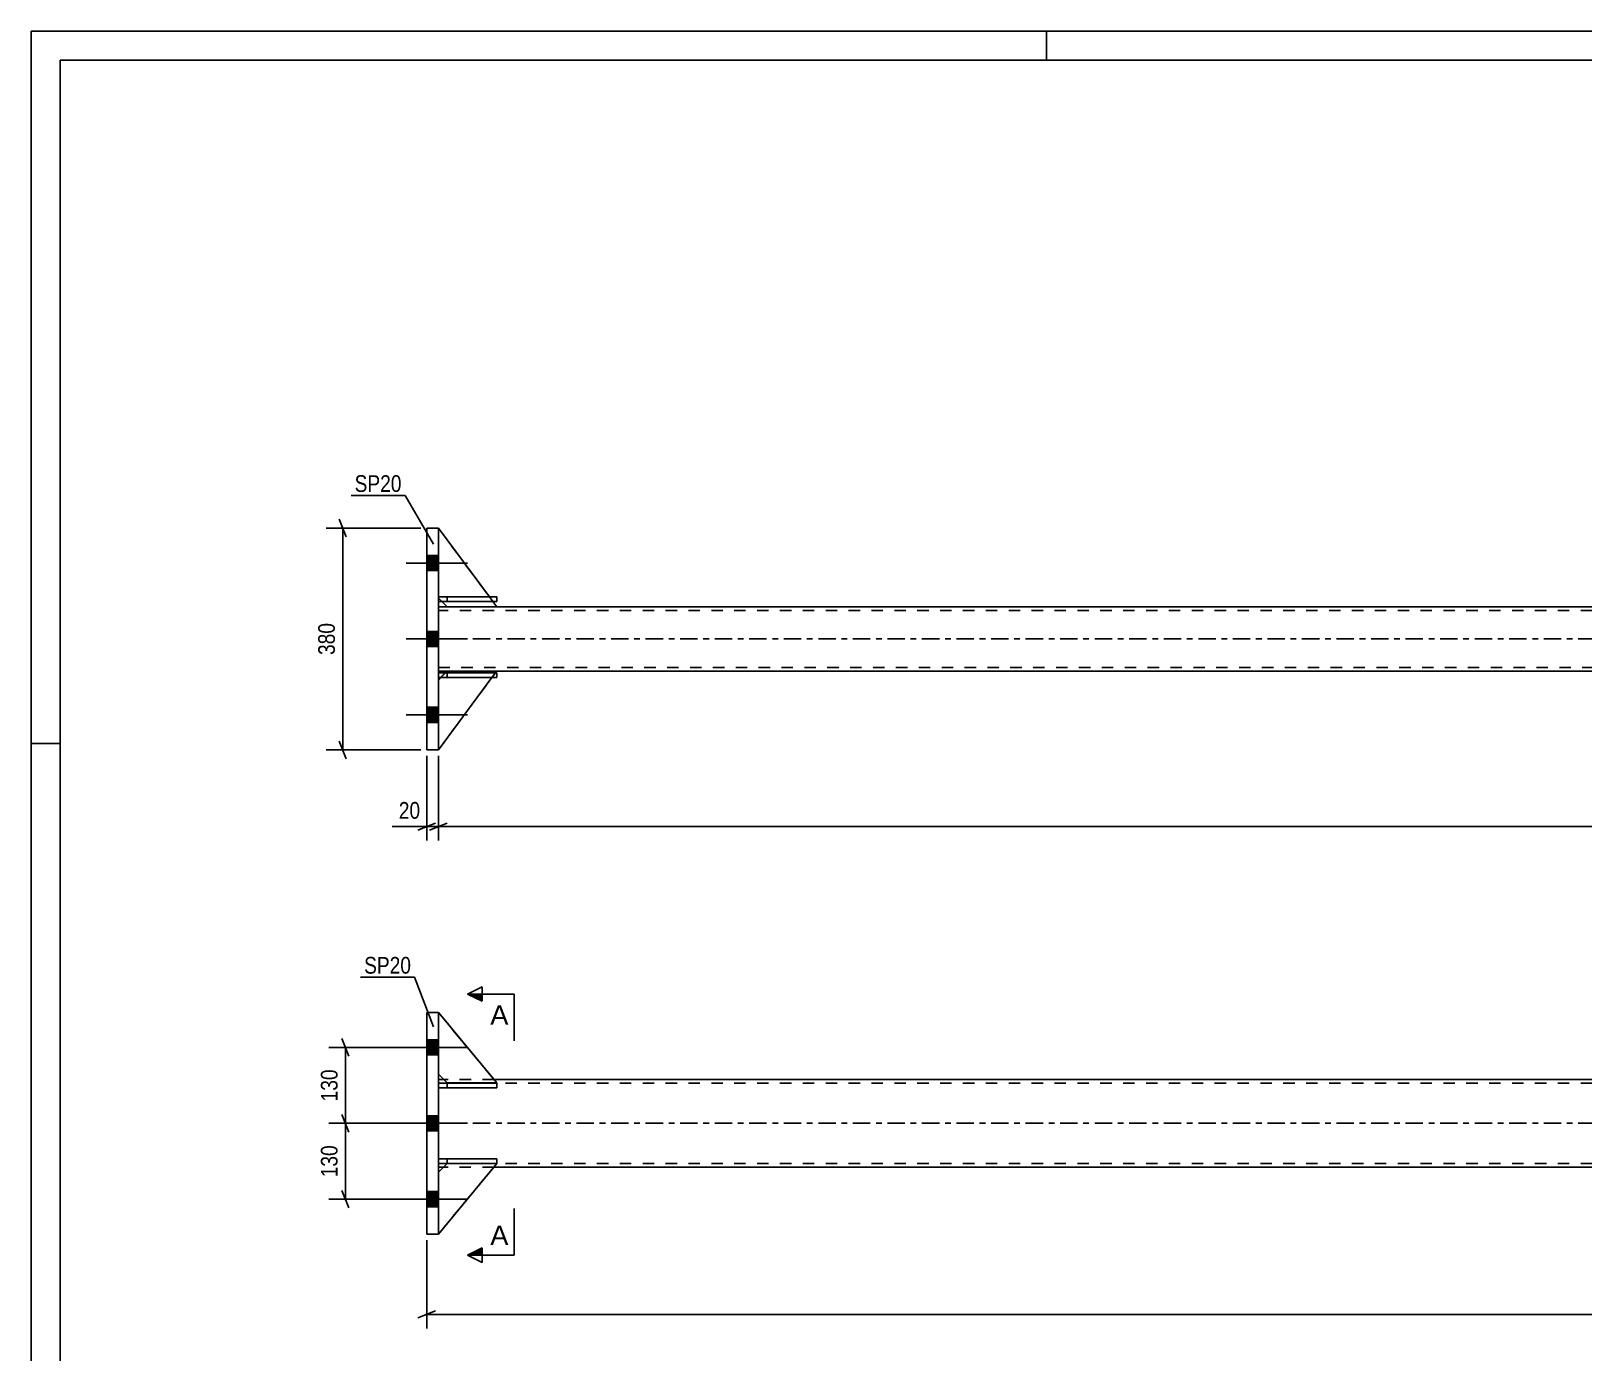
# Model space of a CAD drawing. Header units: millimetres. Extents: x 0 to 594, y 0 to 420.
# Drawn here: x 0 to 266.1, y 193.6 to 420 of the extents above; entities that cross this region are included whole.
import ezdxf

# ---------------------------------------------------------------- set-up
doc = ezdxf.new("R2010")
doc.units = ezdxf.units.MM
doc.linetypes.add('DXK_LINE_DOT2', pattern=[3.9198, 1.9599, -1.9599])
doc.linetypes.add('DXK_LINE_DOT3', pattern=[5.9187, 2.979, -0.9799, 0.9799, -0.9799])
doc.styles.add('Arial', font='ARIAL.TTF', dxfattribs={"height": 0.2})
doc.styles.add('Arial Narrow', font='ARIALN.TTF', dxfattribs={"height": 0.2})

# ---------------------------------------------------------------- blocks, each defined once
blk = doc.blocks.new('Unknown-580568482-1163')
at = {"color": 5, "linetype": 'Continuous'}
for p, q in [((594, 420), (0, 420)), ((0, 420), (0, 0)), ((174, 415), (174, 420)), ((589, 415), (5, 415)), ((5, 415), (5, 5)), ((5, 298), (0, 298))]:
    blk.add_line(p, q, dxfattribs=at)
blk = doc.blocks.new('Part-580568482-1848 - 1836')
at = {"color": 2, "linetype": 'Continuous'}
for p, q in [((69.79, 239.86), (79.79, 239.86)), ((69.79, 239.86), (69.79, 239.86)), ((69.79, 239.86), (69.79, 239.06)), ((79.79, 239.06), (79.79, 239.86)), ((79.79, 239.06), (69.79, 239.06)), ((69.79, 239.06), (69.79, 239.06))]:
    blk.add_line(p, q, dxfattribs=at)
at = {"color": 7, "linetype": 'DXK_LINE_DOT2'}
for p, q in [((69.79, 239.06), (69.79, 239.86)), ((71.29, 239.86), (69.79, 239.86)), ((79.79, 239.86), (71.29, 239.86)), ((71.29, 239.86), (71.29, 239.06)), ((71.29, 239.06), (69.79, 239.06)), ((71.29, 239.06), (79.79, 239.06))]:
    blk.add_line(p, q, dxfattribs=at)
blk = doc.blocks.new('Part-580568482-1904 - 1836')
at = {"color": 2, "linetype": 'Continuous'}
for p, q in [((79.79, 239.87), (69.79, 251.96)), ((71.29, 239.87), (69.79, 241.37)), ((71.29, 239.87), (71.29, 239.87)), ((71.29, 239.87), (79.79, 239.87)), ((79.79, 239.87), (79.79, 239.87))]:
    blk.add_line(p, q, dxfattribs=at)
at = {"color": 7, "linetype": 'DXK_LINE_DOT2'}
for p, q in [((69.79, 241.37), (69.79, 251.96)), ((69.79, 251.96), (79.79, 239.87)), ((71.29, 239.87), (69.79, 241.37)), ((79.79, 239.87), (71.29, 239.87))]:
    blk.add_line(p, q, dxfattribs=at)
blk = doc.blocks.new('Bolt-580568482-1841 - 1836')
at = {"linetype": 'Continuous'}
for points in [[(67.79, 247.26), (67.79, 244.66), (69.79, 244.66), (69.79, 247.26)], [(67.79, 247.26), (67.79, 244.66), (69.79, 244.66), (69.79, 247.26)], [(67.79, 247.26), (67.79, 244.66), (69.79, 244.66), (69.79, 247.26)], [(67.79, 234.26), (67.79, 231.66), (69.79, 231.66), (69.79, 234.26)], [(67.79, 234.26), (67.79, 231.66), (69.79, 231.66), (69.79, 234.26)], [(67.79, 221.26), (67.79, 218.66), (69.79, 218.66), (69.79, 221.26)], [(67.79, 221.26), (67.79, 218.66), (69.79, 218.66), (69.79, 221.26)], [(67.79, 221.26), (67.79, 218.66), (69.79, 218.66), (69.79, 221.26)]]:
    blk.add_hatch(color=1, dxfattribs=at).paths.add_polyline_path(points)
at = {"color": 1, "linetype": 'Continuous'}
for p, q in [((64.29, 245.96), (74.79, 245.96)), ((64.29, 245.96), (74.79, 245.96)), ((64.29, 245.96), (74.79, 245.96)), ((67.79, 247.26), (69.79, 247.26)), ((67.79, 247.26), (69.79, 247.26)), ((67.79, 247.26), (69.79, 247.26)), ((67.79, 244.66), (69.79, 244.66)), ((67.79, 244.66), (69.79, 244.66)), ((67.79, 244.66), (69.79, 244.66)), ((67.79, 234.26), (69.79, 234.26)), ((67.79, 234.26), (69.79, 234.26)), ((64.29, 232.96), (74.79, 232.96)), ((64.29, 232.96), (74.79, 232.96)), ((67.79, 231.66), (69.79, 231.66)), ((67.79, 231.66), (69.79, 231.66)), ((67.79, 221.26), (69.79, 221.26)), ((67.79, 221.26), (69.79, 221.26)), ((67.79, 221.26), (69.79, 221.26)), ((64.29, 219.96), (74.79, 219.96)), ((64.29, 219.96), (74.79, 219.96)), ((64.29, 219.96), (74.79, 219.96)), ((67.79, 218.66), (69.79, 218.66)), ((67.79, 218.66), (69.79, 218.66)), ((67.79, 218.66), (69.79, 218.66))]:
    blk.add_line(p, q, dxfattribs=at)
blk = doc.blocks.new('Part-580568482-1853 - 1836')
at = {"color": 2, "linetype": 'Continuous'}
for p, q in [((67.79, 213.96), (67.79, 251.96)), ((67.79, 251.96), (69.79, 251.96)), ((69.79, 251.96), (69.79, 213.96)), ((69.79, 213.96), (67.79, 213.96))]:
    blk.add_line(p, q, dxfattribs=at)
blk = doc.blocks.new('Part-580568482-1871 - 1836')
at = {"color": 7, "linetype": 'DXK_LINE_DOT2'}
for p, q in [((69.79, 241.37), (69.79, 251.96)), ((69.79, 251.96), (79.79, 239.87)), ((79.79, 239.87), (69.79, 251.96)), ((71.29, 239.87), (69.79, 241.37)), ((69.79, 241.37), (71.29, 239.87)), ((79.79, 239.87), (71.29, 239.87)), ((71.29, 239.87), (71.29, 239.87)), ((71.29, 239.87), (79.79, 239.87)), ((79.79, 239.87), (79.79, 239.87))]:
    blk.add_line(p, q, dxfattribs=at)
blk = doc.blocks.new('Part-580568482-1874 - 1836')
at = {"color": 2, "linetype": 'Continuous'}
for p, q in [((69.79, 213.96), (79.79, 226.07)), ((69.79, 224.57), (71.28, 226.06)), ((79.79, 226.07), (78.96, 226.07)), ((79.79, 226.07), (79.79, 226.07)), ((69.79, 213.96), (69.79, 213.96)), ((69.79, 213.96), (69.79, 213.96))]:
    blk.add_line(p, q, dxfattribs=at)
at = {"color": 7, "linetype": 'DXK_LINE_DOT2'}
for p, q in [((69.79, 224.57), (71.29, 226.07)), ((69.79, 213.96), (79.79, 226.07)), ((69.79, 213.96), (69.79, 224.57)), ((71.28, 226.06), (71.29, 226.07)), ((78.96, 226.07), (71.29, 226.07)), ((71.29, 226.07), (71.29, 226.07)), ((71.29, 226.07), (79.79, 226.07))]:
    blk.add_line(p, q, dxfattribs=at)
blk = doc.blocks.new('Part-580568482-1877 - 1836')
at = {"color": 7, "linetype": 'DXK_LINE_DOT2'}
for p, q in [((71.29, 226.07), (69.79, 224.57)), ((69.79, 213.96), (79.79, 226.07)), ((69.79, 224.57), (71.29, 226.07)), ((79.79, 226.07), (69.79, 213.96)), ((69.79, 224.57), (69.79, 213.96)), ((79.79, 226.07), (71.29, 226.07)), ((71.29, 226.07), (71.29, 226.07)), ((71.29, 226.07), (79.79, 226.07)), ((79.79, 226.07), (79.79, 226.07))]:
    blk.add_line(p, q, dxfattribs=at)
blk = doc.blocks.new('Part-580568482-1880 - 1836')
at = {"color": 2, "linetype": 'Continuous'}
for p, q in [((69.79, 226.86), (79.79, 226.86)), ((69.79, 226.86), (69.79, 226.86)), ((69.79, 226.86), (69.79, 226.06)), ((79.79, 226.06), (79.79, 226.86)), ((78.96, 226.06), (69.79, 226.06)), ((69.79, 226.06), (69.79, 226.06)), ((79.79, 226.06), (79.78, 226.06))]:
    blk.add_line(p, q, dxfattribs=at)
at = {"color": 7, "linetype": 'DXK_LINE_DOT2'}
for p, q in [((69.79, 226.06), (69.79, 226.86)), ((71.29, 226.86), (69.79, 226.86)), ((79.79, 226.86), (71.29, 226.86)), ((71.29, 226.86), (71.29, 226.06)), ((71.29, 226.06), (69.79, 226.06)), ((79.78, 226.06), (71.29, 226.06)), ((79.78, 226.06), (78.96, 226.06)), ((79.79, 226.06), (79.79, 226.06))]:
    blk.add_line(p, q, dxfattribs=at)
blk = doc.blocks.new('Part-580568482-1883 - 1836')
at = {"color": 7, "linetype": 'DXK_LINE_DOT2'}
for p, q in [((69.79, 239.86), (69.79, 239.06)), ((71.29, 239.86), (69.79, 239.86)), ((79.79, 239.86), (69.79, 239.86)), ((71.29, 239.06), (71.29, 239.86)), ((71.29, 239.86), (79.79, 239.86)), ((79.79, 239.06), (79.79, 239.86)), ((69.79, 239.06), (79.79, 239.06)), ((79.79, 239.06), (69.79, 239.06))]:
    blk.add_line(p, q, dxfattribs=at)
blk = doc.blocks.new('Part-580568482-1886 - 1836')
at = {"color": 7, "linetype": 'DXK_LINE_DOT2'}
for p, q in [((69.79, 226.06), (69.79, 226.86)), ((71.29, 226.86), (69.79, 226.86)), ((79.79, 226.86), (69.79, 226.86)), ((71.29, 226.06), (71.29, 226.86)), ((71.29, 226.86), (79.79, 226.86)), ((79.79, 226.06), (79.79, 226.86)), ((69.79, 226.06), (79.79, 226.06)), ((79.79, 226.06), (69.79, 226.06))]:
    blk.add_line(p, q, dxfattribs=at)
blk = doc.blocks.new('Part-580568482-1891 - 1836')
at = {"color": 2, "linetype": 'Continuous'}
for p, q in [((70.7, 240.46), (69.79, 240.46)), ((290.99, 240.46), (79.3, 240.46)), ((70.68, 225.46), (69.79, 225.46)), ((290.99, 225.46), (79.29, 225.46))]:
    blk.add_line(p, q, dxfattribs=at)
at = {"color": 7, "linetype": 'DXK_LINE_DOT2'}
for p, q in [((69.79, 225.46), (69.79, 240.46)), ((290.99, 239.86), (69.79, 239.86)), ((79.3, 240.46), (70.7, 240.46)), ((290.99, 226.06), (69.79, 226.06)), ((79.29, 225.46), (70.68, 225.46))]:
    blk.add_line(p, q, dxfattribs=at)
at = {"color": 7, "linetype": 'DXK_LINE_DOT3'}
blk.add_line((69.79, 232.96), (290.99, 232.96), dxfattribs=at)
blk = doc.blocks.new('Part-580568482-2050 - 2023')
at = {"color": 2, "linetype": 'Continuous'}
for p, q in [((67.79, 334.9), (69.79, 334.9)), ((67.79, 296.9), (67.79, 334.9)), ((69.79, 334.9), (69.79, 296.9)), ((69.79, 296.9), (67.79, 296.9))]:
    blk.add_line(p, q, dxfattribs=at)
blk = doc.blocks.new('Part-580568482-2029 - 2023')
at = {"color": 2, "linetype": 'Continuous'}
for p, q in [((69.79, 323.09), (69.79, 323.09)), ((69.79, 323.09), (79.79, 323.09)), ((69.79, 323.09), (69.79, 322.29)), ((69.79, 322.29), (79.79, 322.29)), ((79.79, 323.09), (79.79, 322.29))]:
    blk.add_line(p, q, dxfattribs=at)
at = {"color": 7, "linetype": 'DXK_LINE_DOT2'}
for p, q in [((71.29, 323.09), (69.79, 323.09)), ((69.79, 323.09), (69.79, 323.09)), ((69.79, 322.29), (71.29, 322.29)), ((69.79, 322.29), (69.79, 322.29)), ((79.79, 323.09), (71.29, 323.09)), ((71.29, 323.09), (71.29, 322.29)), ((71.29, 322.29), (79.79, 322.29))]:
    blk.add_line(p, q, dxfattribs=at)
blk = doc.blocks.new('Part-580568482-2030 - 2023')
at = {"color": 7, "linetype": 'DXK_LINE_DOT2'}
for p, q in [((69.79, 309.29), (69.79, 310.09)), ((69.79, 310.09), (71.29, 310.09)), ((79.56, 310.09), (69.79, 310.09)), ((71.29, 309.29), (69.79, 309.29)), ((69.79, 309.29), (69.79, 309.29)), ((69.79, 309.29), (79.79, 309.29)), ((71.29, 309.29), (71.29, 310.09)), ((71.29, 310.09), (79.79, 310.09)), ((79.79, 309.29), (71.29, 309.29)), ((79.79, 309.29), (79.79, 310.09))]:
    blk.add_line(p, q, dxfattribs=at)
blk = doc.blocks.new('Part-580568482-2031 - 2023')
at = {"color": 7, "linetype": 'DXK_LINE_DOT2'}
for p, q in [((69.79, 322.29), (69.79, 323.09)), ((69.79, 323.09), (71.29, 323.09)), ((69.79, 323.09), (79.79, 323.09)), ((71.29, 322.29), (69.79, 322.29)), ((69.79, 322.29), (69.79, 322.29)), ((69.79, 322.29), (79.79, 322.29)), ((71.29, 322.29), (71.29, 323.09)), ((71.29, 323.09), (79.79, 323.09)), ((79.79, 322.29), (71.29, 322.29)), ((79.79, 322.29), (79.79, 323.09))]:
    blk.add_line(p, q, dxfattribs=at)
blk = doc.blocks.new('Part-580568482-2032 - 2023')
at = {"color": 7, "linetype": 'DXK_LINE_DOT2'}
for p, q in [((69.79, 296.9), (79.79, 310.4)), ((71.29, 310.4), (69.79, 308.9)), ((71.29, 310.4), (69.79, 308.9)), ((69.79, 308.9), (69.79, 308.9)), ((69.79, 308.9), (69.79, 296.9)), ((79.79, 310.4), (71.29, 310.4)), ((71.29, 310.4), (71.29, 310.4)), ((79.79, 310.4), (71.29, 310.4))]:
    blk.add_line(p, q, dxfattribs=at)
blk = doc.blocks.new('Part-580568482-2033 - 2023')
at = {"color": 2, "linetype": 'Continuous'}
for p, q in [((69.79, 334.9), (78.54, 323.09)), ((70.41, 322.29), (71.29, 321.4)), ((79.79, 321.4), (79.14, 322.29)), ((79.79, 321.4), (71.29, 321.4))]:
    blk.add_line(p, q, dxfattribs=at)
at = {"color": 7, "linetype": 'DXK_LINE_DOT2'}
for p, q in [((69.79, 334.9), (69.79, 334.9)), ((69.79, 322.9), (69.79, 334.9)), ((69.79, 334.9), (69.79, 334.9)), ((70.41, 322.29), (69.79, 322.9)), ((78.54, 323.09), (79.14, 322.29))]:
    blk.add_line(p, q, dxfattribs=at)
blk = doc.blocks.new('Part-580568482-2034 - 2023')
at = {"color": 7, "linetype": 'DXK_LINE_DOT2'}
for p, q in [((69.79, 334.9), (79.79, 321.4)), ((69.79, 322.9), (69.79, 334.9)), ((71.29, 321.4), (69.79, 322.9)), ((79.79, 321.4), (71.29, 321.4))]:
    blk.add_line(p, q, dxfattribs=at)
blk = doc.blocks.new('Part-580568482-2039 - 2023')
at = {"color": 2, "linetype": 'Continuous'}
for p, q in [((71.29, 321.4), (69.79, 321.4)), ((290.99, 321.4), (79.79, 321.4)), ((71.29, 310.4), (69.79, 310.4)), ((290.99, 310.4), (79.79, 310.4))]:
    blk.add_line(p, q, dxfattribs=at)
at = {"color": 7, "linetype": 'DXK_LINE_DOT2'}
for p, q in [((69.79, 310.4), (69.79, 321.4)), ((290.99, 320.8), (69.79, 320.8)), ((79.79, 321.4), (71.29, 321.4)), ((69.79, 311), (290.99, 311)), ((79.79, 310.4), (71.29, 310.4))]:
    blk.add_line(p, q, dxfattribs=at)
at = {"color": 7, "linetype": 'DXK_LINE_DOT3'}
blk.add_line((69.79, 315.9), (290.99, 315.9), dxfattribs=at)
blk = doc.blocks.new('Part-580568482-2051 - 2023')
at = {"color": 7, "linetype": 'DXK_LINE_DOT2'}
for p, q in [((71.29, 310.4), (69.79, 308.9)), ((69.79, 308.9), (69.79, 308.9)), ((69.79, 296.9), (69.79, 308.9)), ((70.17, 309.29), (70.97, 310.09)), ((71.29, 310.4), (79.79, 310.4)), ((78.96, 309.29), (79.56, 310.09)), ((69.79, 296.9), (69.79, 296.9)), ((69.79, 296.9), (69.79, 296.9))]:
    blk.add_line(p, q, dxfattribs=at)
at = {"color": 2, "linetype": 'Continuous'}
for p, q in [((69.79, 308.9), (70.17, 309.29)), ((69.79, 296.9), (78.96, 309.29)), ((70.97, 310.09), (71.29, 310.4)), ((71.29, 310.4), (79.79, 310.4)), ((71.29, 310.4), (71.29, 310.4)), ((79.79, 310.4), (79.56, 310.09))]:
    blk.add_line(p, q, dxfattribs=at)
blk = doc.blocks.new('Bolt-580568482-2054 - 2023')
at = {"linetype": 'Continuous'}
for points in [[(69.79, 327.6), (69.79, 330.2), (67.79, 330.2), (67.79, 327.6)], [(69.79, 327.6), (69.79, 330.2), (67.79, 330.2), (67.79, 327.6)], [(69.79, 327.6), (69.79, 330.2), (67.79, 330.2), (67.79, 327.6)], [(69.79, 314.6), (69.79, 317.2), (67.79, 317.2), (67.79, 314.6)], [(69.79, 314.6), (69.79, 317.2), (67.79, 317.2), (67.79, 314.6)], [(69.79, 301.6), (69.79, 304.2), (67.79, 304.2), (67.79, 301.6)], [(69.79, 301.6), (69.79, 304.2), (67.79, 304.2), (67.79, 301.6)], [(69.79, 301.6), (69.79, 304.2), (67.79, 304.2), (67.79, 301.6)]]:
    blk.add_hatch(color=1, dxfattribs=at).paths.add_polyline_path(points)
at = {"color": 1, "linetype": 'Continuous'}
for p, q in [((67.79, 330.2), (69.79, 330.2)), ((67.79, 330.2), (69.79, 330.2)), ((67.79, 330.2), (69.79, 330.2)), ((64.29, 328.9), (74.79, 328.9)), ((64.29, 328.9), (74.79, 328.9)), ((64.29, 328.9), (74.79, 328.9)), ((67.79, 327.6), (69.79, 327.6)), ((67.79, 327.6), (69.79, 327.6)), ((67.79, 327.6), (69.79, 327.6)), ((67.79, 317.2), (69.79, 317.2)), ((67.79, 317.2), (69.79, 317.2)), ((64.29, 315.9), (74.79, 315.9)), ((64.29, 315.9), (74.79, 315.9)), ((67.79, 314.6), (69.79, 314.6)), ((67.79, 314.6), (69.79, 314.6)), ((67.79, 304.2), (69.79, 304.2)), ((67.79, 304.2), (69.79, 304.2)), ((67.79, 304.2), (69.79, 304.2)), ((64.29, 302.9), (74.79, 302.9)), ((64.29, 302.9), (74.79, 302.9)), ((64.29, 302.9), (74.79, 302.9)), ((67.79, 301.6), (69.79, 301.6)), ((67.79, 301.6), (69.79, 301.6)), ((67.79, 301.6), (69.79, 301.6))]:
    blk.add_line(p, q, dxfattribs=at)
blk = doc.blocks.new('Part-580568482-2063 - 2023')
at = {"color": 2, "linetype": 'Continuous'}
for p, q in [((69.79, 310.09), (69.79, 310.09)), ((69.79, 310.09), (79.79, 310.09)), ((69.79, 309.29), (69.79, 310.09)), ((69.79, 309.29), (79.79, 309.29)), ((79.79, 310.09), (79.79, 309.29))]:
    blk.add_line(p, q, dxfattribs=at)
at = {"color": 7, "linetype": 'DXK_LINE_DOT2'}
for p, q in [((71.29, 310.09), (69.79, 310.09)), ((69.79, 310.09), (69.79, 310.09)), ((69.79, 309.29), (69.79, 309.29)), ((69.79, 309.29), (71.29, 309.29)), ((69.79, 309.29), (69.79, 309.29)), ((79.79, 310.09), (71.29, 310.09)), ((71.29, 310.09), (71.29, 309.29)), ((71.29, 309.29), (79.79, 309.29))]:
    blk.add_line(p, q, dxfattribs=at)
blk = doc.blocks.new('StraightDimension-580568482-1940 - 1836')
at = {"color": 7, "linetype": 'Continuous'}
for p, q in [((54.47, 231.46), (53.27, 234.46)), ((66.79, 232.96), (51.02, 232.96)), ((53.87, 219.96), (53.87, 232.96)), ((53.27, 221.46), (54.47, 218.46)), ((66.79, 219.96), (51.02, 219.96))]:
    blk.add_line(p, q, dxfattribs=at)
at = {"color": 0}
blk.add_wipeout([(53.12, 229.8), (48.92, 229.8), (48.92, 223.12), (53.12, 223.12)], dxfattribs=at)
at = {"color": 3, "style": 'Arial Narrow'}
blk.add_text('130', height=2.863, rotation=90.0002, dxfattribs=at).set_placement((52.52, 223.72))
blk = doc.blocks.new('StraightDimension-580568482-1953 - 1836')
at = {"color": 7, "linetype": 'Continuous'}
for p, q in [((54.47, 244.46), (53.27, 247.46)), ((66.79, 245.96), (51.02, 245.96)), ((53.87, 232.96), (53.87, 245.96)), ((53.27, 234.46), (54.47, 231.46)), ((66.79, 232.96), (51.02, 232.96))]:
    blk.add_line(p, q, dxfattribs=at)
at = {"color": 0}
blk.add_wipeout([(53.12, 242.8), (48.92, 242.8), (48.92, 236.12), (53.12, 236.12)], dxfattribs=at)
at = {"color": 3, "style": 'Arial Narrow'}
blk.add_text('130', height=2.863, rotation=90.0002, dxfattribs=at).set_placement((52.52, 236.72))
blk = doc.blocks.new('StraightDimension-580568482-1967 - 1836')
at = {"color": 7, "linetype": 'Continuous'}
for p, q in [((67.79, 212.96), (67.79, 197.84)), ((69.29, 200.84), (66.29, 199.64)), ((67.79, 200.24), (514.29, 200.24))]:
    blk.add_line(p, q, dxfattribs=at)
blk = doc.blocks.new('StraightDimension-580568482-2066 - 2023')
at = {"color": 7, "linetype": 'Continuous'}
for p, q in [((54.01, 333.4), (52.81, 336.4)), ((66.79, 334.9), (50.56, 334.9)), ((53.41, 296.9), (53.41, 334.9)), ((52.81, 298.4), (54.01, 295.4)), ((66.79, 296.9), (50.56, 296.9))]:
    blk.add_line(p, q, dxfattribs=at)
at = {"color": 0}
blk.add_wipeout([(52.66, 319.25), (48.46, 319.25), (48.46, 312.56), (52.66, 312.56)], dxfattribs=at)
at = {"color": 3, "style": 'Arial Narrow'}
blk.add_text('380', height=2.863, rotation=90.0002, dxfattribs=at).set_placement((52.06, 313.16))
blk = doc.blocks.new('StraightDimension-580568482-2077 - 2023')
at = {"color": 7, "linetype": 'Continuous'}
for p, q in [((67.79, 295.9), (67.79, 281.37)), ((69.79, 295.9), (69.79, 281.37)), ((66.29, 283.17), (69.29, 284.37)), ((67.79, 283.77), (69.79, 283.77)), ((71.29, 284.37), (68.29, 283.17))]:
    blk.add_line(p, q, dxfattribs=at)
at = {"color": 0}
blk.add_wipeout([(67.27, 284.52), (67.27, 288.72), (62.41, 288.72), (62.41, 284.52)], dxfattribs=at)
at = {"color": 7, "linetype": 'Continuous'}
blk.add_line((67.79, 283.77), (61.88, 283.77), dxfattribs=at)
blk.add_line((67.79, 283.77), (61.88, 283.77), dxfattribs=at)
at = {"color": 3, "style": 'Arial Narrow'}
blk.add_text('20', height=2.863, dxfattribs=at).set_placement((63.01, 285.12))
blk = doc.blocks.new('StraightDimension-580568482-2093 - 2023')
at = {"color": 7, "linetype": 'Continuous'}
for p, q in [((69.79, 295.9), (69.79, 281.37)), ((71.29, 284.37), (68.29, 283.17)), ((69.79, 283.77), (512.29, 283.77))]:
    blk.add_line(p, q, dxfattribs=at)
blk = doc.blocks.new('Mark-580568482-1849 - 1836')
at = {"color": 0}
blk.add_wipeout([(65.11, 258.59), (65.11, 261.59), (57.07, 261.59), (57.07, 258.59)], dxfattribs=at)
blk.add_wipeout([(65.11, 258.59), (65.11, 261.59), (57.07, 261.59), (57.07, 258.59)], dxfattribs=at)
at = {"color": 30, "linetype": 'Continuous'}
for p in [(56.47, 257.99), (68.93, 249.51)]:
    blk.add_line(p, (65.71, 257.99), dxfattribs=at)
at = {"color": 3, "style": 'Arial Narrow'}
blk.add_text('SP20', height=2.863, dxfattribs=at).set_placement((57.07, 258.59))
blk = doc.blocks.new('SectionMark-580568482-1998 - 1836')
at = {"linetype": 'Continuous'}
for points in [[(77.29, 255.1), (77.29, 253.85), (74.79, 255.1)], [(77.29, 211.61), (77.29, 210.36), (74.79, 210.36)]]:
    blk.add_hatch(color=6, dxfattribs=at).paths.add_polyline_path(points)
at = {"color": 6, "linetype": 'Continuous'}
for p, q in [((74.79, 255.1), (77.29, 256.35)), ((77.29, 253.85), (77.29, 256.35)), ((82.79, 255.1), (74.79, 255.1)), ((74.79, 255.1), (77.29, 253.85)), ((74.79, 210.36), (77.29, 211.61)), ((82.79, 210.36), (74.79, 210.36)), ((77.29, 209.11), (74.79, 210.36)), ((77.29, 211.61), (77.29, 209.11))]:
    blk.add_line(p, q, dxfattribs=at)
at = {"color": 0, "linetype": 'Continuous'}
for points in [[(81.79, 249.85), (81.79, 253.35), (78.68, 253.35), (78.68, 249.85)], [(81.79, 212.11), (81.79, 215.61), (78.68, 215.61), (78.68, 212.11)]]:
    blk.add_wipeout(points, dxfattribs=at)
at = {"color": 6, "linetype": 'Continuous'}
for p, q in [((82.79, 255.1), (82.79, 247.1)), ((82.79, 210.36), (82.79, 218.36))]:
    blk.add_line(p, q, dxfattribs=at)
at = {"color": 3, "linetype": 'Continuous', "style": 'Arial'}
for p in [(78.68, 249.85), (78.68, 212.11)]:
    blk.add_text('A', height=3.34, dxfattribs=at).set_placement(p)
blk = doc.blocks.new('Mark-580568482-2046 - 2023')
at = {"color": 0}
blk.add_wipeout([(63.48, 341.08), (63.48, 344.08), (55.44, 344.08), (55.44, 341.08)], dxfattribs=at)
blk.add_wipeout([(63.48, 341.08), (63.48, 344.08), (55.44, 344.08), (55.44, 341.08)], dxfattribs=at)
at = {"color": 30, "linetype": 'Continuous'}
for p in [(54.84, 340.48), (68.93, 332.12)]:
    blk.add_line(p, (64.08, 340.48), dxfattribs=at)
at = {"color": 3, "style": 'Arial Narrow'}
blk.add_text('SP20', height=2.863, dxfattribs=at).set_placement((55.44, 341.08))

msp = doc.modelspace()

# ---------------------------------------------------------------- block references
for name in ['Unknown-580568482-1163', 'Part-580568482-2050 - 2023', 'Part-580568482-2033 - 2023', 'Part-580568482-2034 - 2023', 'Bolt-580568482-2054 - 2023', 'Part-580568482-2029 - 2023', 'Part-580568482-2031 - 2023', 'Part-580568482-2039 - 2023', 'Part-580568482-2032 - 2023', 'Part-580568482-2051 - 2023', 'Part-580568482-2030 - 2023', 'Part-580568482-2063 - 2023', 'Part-580568482-1853 - 1836', 'Part-580568482-1904 - 1836', 'Part-580568482-1871 - 1836', 'Bolt-580568482-1841 - 1836', 'Part-580568482-1891 - 1836', 'Part-580568482-1848 - 1836', 'Part-580568482-1883 - 1836', 'Part-580568482-1880 - 1836', 'Part-580568482-1886 - 1836', 'Part-580568482-1874 - 1836', 'Part-580568482-1877 - 1836']:
    msp.add_blockref(name, (0, 0))

# ---------------------------------------------------------------- next in the draw order: block references
for name in ['StraightDimension-580568482-2066 - 2023', 'Mark-580568482-1849 - 1836', 'StraightDimension-580568482-1940 - 1836', 'StraightDimension-580568482-1967 - 1836']:
    msp.add_blockref(name, (0, 0))

# ---------------------------------------------------------------- next in the draw order: block references
for name in ['Mark-580568482-2046 - 2023', 'StraightDimension-580568482-2077 - 2023', 'SectionMark-580568482-1998 - 1836', 'StraightDimension-580568482-1953 - 1836']:
    msp.add_blockref(name, (0, 0))

# ---------------------------------------------------------------- next in the draw order: block references
msp.add_blockref('StraightDimension-580568482-2093 - 2023', (0, 0))

doc.saveas('drawing.dxf')
